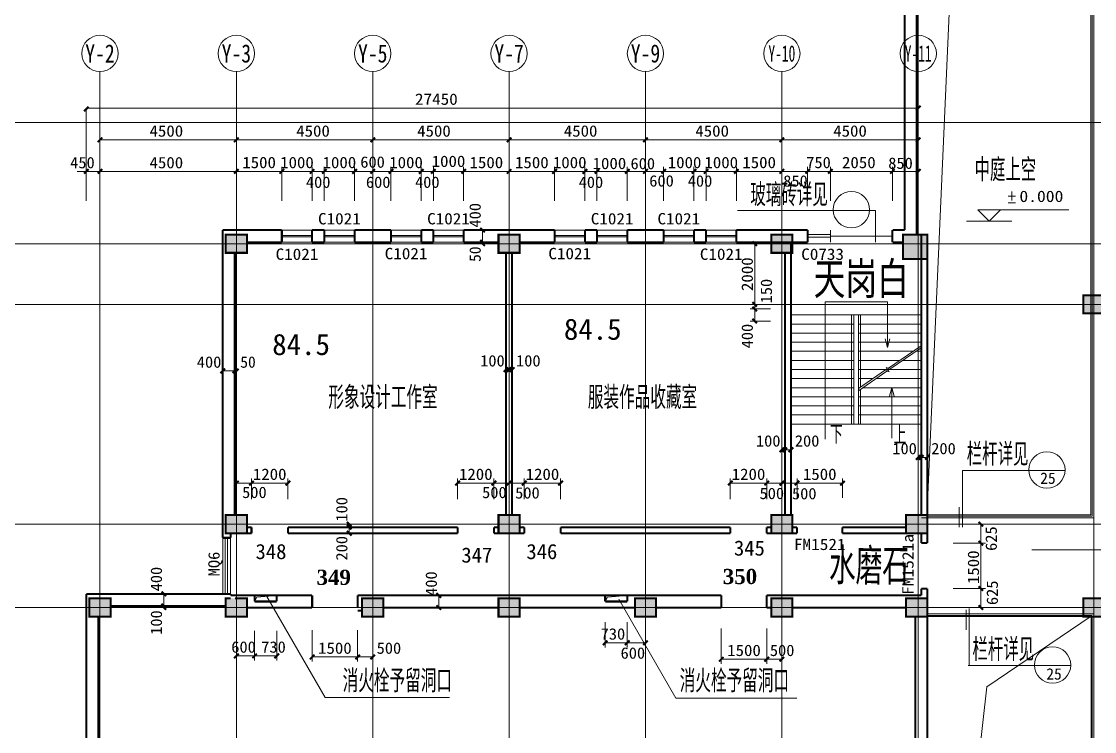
# Model space of a CAD drawing. Extents: x -307567 to 704339, y -10277 to 165507.
# Drawn here: x 128064 to 163473, y 61491 to 84910 of the extents above; entities that cross this region are included whole.
import ezdxf
from ezdxf.enums import TextEntityAlignment as Align

# ---------------------------------------------------------------- set-up
doc = ezdxf.new("R2010")
doc.units = 0
doc.header["$MEASUREMENT"] = 0
doc.layers.add('wode', color=250, linetype='CONTINUOUS', lineweight=0)
doc.layers.add('ziti', color=32, linetype='CONTINUOUS', lineweight=0)
doc.layers.add('中文', color=4, linetype='CONTINUOUS')
doc.styles.add('HZ', font='txt', dxfattribs={"width": 0.7, "height": 5, "bigfont": 'STF:宋体'})
doc.styles.get("Standard").update_dxf_attribs({"font": 'txt', "height": 3})

msp = doc.modelspace()

# ---------------------------------------------------------------- linework, layer by layer
at = {"layer": 'wode', "color": 0}
for p, q in [((157654.69952, 14532.32064), (157654.69952, 99322.83485)), ((163454.6026, 14532.32064), (163454.6026, 99322.83485)), ((163454.6026, 77879.83659), (163454.6026, 95379.62547)), ((157204.70514, 95179.62187), (157204.70514, 78029.83472)), ((157604.67573, 94579.62937), (157604.67573, 77879.83659)), ((163454.6026, 45980.23915), (163454.6026, 94879.62562)), ((163395.68, 89612.63061), (163395.68, 68596.83495)), ((163355.65365, 89573.6754), (163355.65365, 68636.83384)), ((157954.69577, 68798.06993), (158785.50814, 87574.55489)), ((157654.69952, 84849.1968), (157654.69952, 81549.23805)), ((130655.03701, 83255.74138), (130655.03701, 79955.78263)), ((135154.98076, 83255.74138), (135154.98076, 79955.78263)), ((139654.92451, 83255.74138), (139654.92451, 79955.78263)), ((144154.86827, 83255.74138), (144154.86827, 79955.78263)), ((148654.81202, 83255.74138), (148654.81202, 79955.78263)), ((153154.75577, 83255.74138), (153154.75577, 79955.78263)), ((157654.69952, 83255.74138), (157654.69952, 79955.78263)), ((130203.0285, 82055.75638), (157654.69952, 82055.75638)), ((130203.0285, 78992.56377), (130203.0285, 82055.75638)), ((195197.62623, 81579.79339), (118974.00627, 81579.79339)), ((195197.62623, 81579.79339), (118974.00627, 81579.79339)), ((130655.03701, 81549.23805), (130655.03701, 74135.94876)), ((135154.98076, 81549.23805), (135154.98076, 74135.94876)), ((139654.92451, 81549.23805), (139654.92451, 74135.94876)), ((144154.86827, 81549.23805), (144154.86827, 74135.94876)), ((148654.81202, 81549.23805), (148654.81202, 74135.94876)), ((153154.75577, 81549.23805), (153154.75577, 74135.94876)), ((157654.69952, 81549.23805), (157654.69952, 74135.94876)), ((130655.03701, 81005.7695), (135154.98076, 81005.7695)), ((135154.98076, 81005.7695), (144154.86827, 81005.7695)), ((144154.86827, 81005.7695), (153154.75577, 81005.7695)), ((153154.75577, 81005.7695), (157654.69952, 81005.7695)), ((130655.03701, 78992.56377), (130655.03701, 80116.47856)), ((135154.98076, 78992.56377), (135154.98076, 80116.47856)), ((136654.96201, 78992.56377), (136654.96201, 80116.47856)), ((137654.9251, 78992.56377), (137654.9251, 80116.47856)), ((138054.93231, 78992.56377), (138054.93231, 80116.47856)), ((139054.93201, 78992.56377), (139054.93201, 80116.47856)), ((139654.92451, 78992.56377), (139654.92451, 80116.47856)), ((139654.92451, 78992.56377), (139654.92451, 80116.47856)), ((140254.91701, 78992.56377), (140254.91701, 80116.47856)), ((141254.8801, 78992.56377), (141254.8801, 80116.47856)), ((141654.88731, 78992.56377), (141654.88731, 80116.47856)), ((142654.88702, 78992.56377), (142654.88702, 80116.47856)), ((144154.86827, 78992.56377), (144154.86827, 80116.47856)), ((145654.84952, 78992.56377), (145654.84952, 80116.47856)), ((146654.8126, 78992.56377), (146654.8126, 80116.47856)), ((147054.81981, 78992.56377), (147054.81981, 80116.47856)), ((148054.81952, 78992.56377), (148054.81952, 80116.47856)), ((148654.81202, 78992.56377), (148654.81202, 80116.47856)), ((149254.80452, 78992.56377), (149254.80452, 80116.47856)), ((150254.7676, 78992.56377), (150254.7676, 80116.47856)), ((150654.77481, 78992.56377), (150654.77481, 80116.47856)), ((151654.77452, 78992.56377), (151654.77452, 80116.47856)), ((153154.75577, 78992.56377), (153154.75577, 80116.47856)), ((153154.75577, 78992.56377), (153154.75577, 80116.47856)), ((154004.72073, 78992.56377), (154004.72073, 80116.47856)), ((154754.71135, 78992.56377), (154754.71135, 80116.47856)), ((156804.69794, 78992.56377), (156804.69794, 80116.47856)), ((157654.69952, 78992.56377), (157654.69952, 80116.47856)), ((129905.04639, 79966.48043), (130655.03701, 79966.48043)), ((130203.0285, 79966.48043), (135154.98076, 79966.48043)), ((130655.03701, 79966.48043), (131105.03139, 79966.48043)), ((130655.03701, 79955.78263), (130655.03701, 73153.58189)), ((131105.03139, 79966.48043), (132104.99447, 79966.48043)), ((135154.98076, 79966.48043), (136654.96201, 79966.48043)), ((135154.98076, 79955.78263), (135154.98076, 73153.58189)), ((136654.96201, 79966.48043), (137654.9251, 79966.48043)), ((137654.9251, 79966.48043), (138054.93231, 79966.48043)), ((138054.93231, 79966.48043), (139054.93201, 79966.48043)), ((139054.93201, 79966.48043), (139654.92451, 79966.48043)), ((139654.92451, 79966.48043), (140254.91701, 79966.48043)), ((139654.92451, 79955.78263), (139654.92451, 73153.58189)), ((140254.91701, 79966.48043), (141254.8801, 79966.48043)), ((141254.8801, 79966.48043), (141654.88731, 79966.48043)), ((141654.88731, 79966.48043), (142654.88702, 79966.48043)), ((142654.88702, 79966.48043), (144154.86827, 79966.48043)), ((144154.86827, 79966.48043), (145654.84952, 79966.48043)), ((144154.86827, 79955.78263), (144154.86827, 73153.58189)), ((145654.84952, 79966.48043), (146654.8126, 79966.48043)), ((146654.8126, 79966.48043), (147054.81981, 79966.48043)), ((147054.81981, 79966.48043), (148054.81952, 79966.48043)), ((148054.81952, 79966.48043), (148654.81202, 79966.48043)), ((148654.81202, 79966.48043), (149254.80452, 79966.48043)), ((148654.81202, 79955.78263), (148654.81202, 73153.58189)), ((149254.80452, 79966.48043), (150254.7676, 79966.48043)), ((150254.7676, 79966.48043), (150654.77481, 79966.48043)), ((150654.77481, 79966.48043), (151654.77452, 79966.48043)), ((151654.77452, 79966.48043), (153154.75577, 79966.48043)), ((153154.75577, 79966.48043), (157654.69952, 79966.48043)), ((153154.75577, 79955.78263), (153154.75577, 73153.58189)), ((157654.69952, 79955.78263), (157654.69952, 73153.58189)), ((160624.77958, 79151.12197), (160864.79123, 79151.12197)), ((160744.7854, 79001.12384), (160744.7854, 79301.12009)), ((155080.0857, 78680.82603), (151693.11632, 78680.82603)), ((156246.56282, 78680.82603), (153154.75577, 78680.82603)), ((156246.56282, 78454.83093), (156246.56282, 78680.82603)), ((159994.79478, 78326.13228), (159619.79947, 78701.12759)), ((159619.79947, 78701.12759), (162619.76197, 78701.12759)), ((160369.79009, 78701.12759), (159994.79478, 78326.13228)), ((160624.77958, 78926.12478), (160864.79123, 78926.12478)), ((156246.56282, 77629.84124), (156246.56282, 78454.83093)), ((156246.56282, 78454.83093), (156246.56282, 78454.83093)), ((159244.80415, 78326.13228), (160744.7854, 78326.13228)), ((136654.96201, 78029.83472), (137654.9251, 78029.83472)), ((138054.93231, 78029.83472), (139054.93201, 78029.83472)), ((140254.91701, 78029.83472), (141254.8801, 78029.83472)), ((141654.88731, 78029.83472), (142654.88702, 78029.83472)), ((143429.1205, 78029.83472), (142753.35991, 78029.83472)), ((143279.12238, 77629.84124), (143279.12238, 78029.83472)), ((145654.84952, 78029.83472), (146654.8126, 78029.83472)), ((147054.81981, 78029.83472), (148054.81952, 78029.83472)), ((149254.80452, 78029.83472), (150254.7676, 78029.83472)), ((150654.77481, 78029.83472), (151654.77452, 78029.83472)), ((154754.71135, 77629.84124), (154754.71135, 78029.83472)), ((156804.69794, 78029.83472), (156804.69794, 77629.84124)), ((195197.62623, 77579.84034), (118974.00627, 77579.84034)), ((195197.62623, 77579.84034), (118974.00627, 77579.84034)), ((130655.03701, 14532.32064), (130655.03701, 77579.84034)), ((130655.03701, 14532.32064), (130655.03701, 77579.84034)), ((135154.98076, 14532.32064), (135154.98076, 77579.84034)), ((136654.96201, 77848.59003), (137654.9251, 77848.59003)), ((136654.96201, 77811.0905), (137654.9251, 77811.0905)), ((136654.96201, 77629.84124), (137654.9251, 77629.84124)), ((138054.93231, 77848.59003), (139054.93201, 77848.59003)), ((138054.93231, 77811.0905), (139054.93201, 77811.0905)), ((138054.93231, 77629.84124), (139054.93201, 77629.84124)), ((139654.92451, 14532.32064), (139654.92451, 77579.84034)), ((140254.91701, 77848.59003), (141254.8801, 77848.59003)), ((140254.91701, 77811.0905), (141254.8801, 77811.0905)), ((140254.91701, 77629.84124), (141254.8801, 77629.84124)), ((141654.88731, 77848.59003), (142654.88702, 77848.59003)), ((141654.88731, 77811.0905), (142654.88702, 77811.0905)), ((141654.88731, 77629.84124), (142654.88702, 77629.84124)), ((143429.1205, 77629.84124), (142753.35991, 77629.84124)), ((143429.1205, 77579.84034), (142753.35991, 77579.84034)), ((143279.12238, 77579.84034), (143279.12238, 77629.84124)), ((144154.86827, 14532.32064), (144154.86827, 77579.84034)), ((145654.84952, 77848.59003), (146654.8126, 77848.59003)), ((145654.84952, 77811.0905), (146654.8126, 77811.0905)), ((145654.84952, 77629.84124), (146654.8126, 77629.84124)), ((147054.81981, 77848.59003), (148054.81952, 77848.59003)), ((147054.81981, 77811.0905), (148054.81952, 77811.0905)), ((147054.81981, 77629.84124), (148054.81952, 77629.84124)), ((148654.81202, 14532.32064), (148654.81202, 77579.84034)), ((149254.80452, 77848.59003), (150254.7676, 77848.59003)), ((149254.80452, 77811.0905), (150254.7676, 77811.0905)), ((149254.80452, 77629.84124), (150254.7676, 77629.84124)), ((150654.77481, 77848.59003), (151654.77452, 77848.59003)), ((150654.77481, 77811.0905), (151654.77452, 77811.0905)), ((150654.77481, 77629.84124), (151654.77452, 77629.84124)), ((152108.6873, 77579.84034), (152777.34349, 77579.84034)), ((152258.68542, 75579.86839), (152258.68542, 77579.84034)), ((153154.75577, 14532.32064), (153154.75577, 77579.84034)), ((154004.72073, 77881.80037), (154754.71135, 77881.80037)), ((154014.71816, 77795.19257), (154754.71135, 77795.19257)), ((154759.80162, 77831.45158), (156804.69794, 77831.45158)), ((158803.41563, 77579.84034), (159870.83393, 77579.84034)), ((195197.62623, 75579.86839), (118974.00627, 75579.86839)), ((195197.62623, 75579.86839), (118974.00627, 75579.86839)), ((152108.6873, 75579.86839), (152777.34349, 75579.86839)), ((152108.6873, 75428.32305), (152777.34349, 75428.32305)), ((152258.68542, 75428.32305), (152258.68542, 75579.86839)), ((152258.68542, 75028.32499), (152258.68542, 75428.32305)), ((154582.00843, 71138.27963), (154582.00843, 75658.22282)), ((154582.00843, 75658.22282), (156641.99245, 75658.22282)), ((156641.99245, 75658.22282), (156641.99245, 74158.24157)), ((158803.41563, 75579.86839), (159870.83393, 75579.86839)), ((157753.6851, 75230.86915), (153454.75202, 75230.86915)), ((155453.72605, 71630.91415), (155453.72605, 75230.86915)), ((155528.72512, 71630.91415), (155528.72512, 75230.86915)), ((155678.72324, 71630.91415), (155678.72324, 75230.86915)), ((155753.7223, 72850.98557), (155753.7223, 75230.86915)), ((152108.6873, 75028.32499), (152777.34349, 75028.32499)), ((155528.72512, 74930.8729), (153454.75202, 74930.8729)), ((157753.6851, 74930.8729), (155678.72324, 74930.8729)), ((155528.72512, 74630.87665), (153454.75202, 74630.87665)), ((157753.6851, 74630.87665), (155678.72324, 74630.87665)), ((156641.99245, 74158.24157), (156564.3567, 74448.01609)), ((156641.99245, 74158.24157), (156719.6282, 74448.01609)), ((155528.72512, 74330.8804), (153454.75202, 74330.8804)), ((155528.72512, 74030.88415), (153454.75202, 74030.88415)), ((157753.6851, 74330.8804), (155678.72324, 74330.8804)), ((157491.77431, 74030.88415), (155678.72324, 74030.88415)), ((157754.67385, 74211.17212), (156677.2215, 73472.34621)), ((157753.6851, 74150.8854), (156712.59704, 73436.98899)), ((157753.6851, 74030.88415), (157578.67508, 74030.88415)), ((157753.6851, 74030.88415), (157578.67508, 74030.88415)), ((157753.6851, 71630.91415), (157753.6851, 74150.8854)), ((155528.72512, 73730.8879), (153454.75202, 73730.8879)), ((157054.26757, 73730.8879), (155678.72324, 73730.8879)), ((157753.6851, 73730.8879), (157141.20496, 73730.8879)), ((157753.6851, 73730.8879), (157141.20496, 73730.8879)), ((134704.98639, 73534.57841), (134704.98639, 72335.72407)), ((134704.98639, 73384.58028), (135104.95698, 73384.58028)), ((135104.95698, 73534.57841), (135104.95698, 72335.72407)), ((135104.95698, 73384.58028), (135154.98076, 73384.58028)), ((135154.98076, 73534.57841), (135154.98076, 72335.72407)), ((135154.98076, 73534.57841), (135154.98076, 72587.44517)), ((144054.85731, 73576.5365), (144054.85731, 72461.58462)), ((144054.85731, 73426.53838), (144154.86827, 73426.53838)), ((144154.86827, 73576.5365), (144154.86827, 72461.58462)), ((144154.86827, 73426.53838), (144254.8426, 73426.53838)), ((144254.8426, 73576.5365), (144254.8426, 72461.58462)), ((155528.72512, 73430.89165), (153454.75202, 73430.89165)), ((157753.6851, 73430.89165), (155678.72324, 73430.89165)), ((156577.39365, 73415.79022), (155678.72324, 72799.55647)), ((156619.80034, 73373.36521), (155679.712, 72728.73216)), ((156655.57871, 73401.21521), (156577.39365, 73415.79022)), ((156670.19034, 73479.414), (156591.96866, 73493.99359)), ((156591.96866, 73493.99359), (156655.57871, 73401.21521)), ((156698.02202, 73358.7902), (156619.80034, 73373.36521)), ((156712.59704, 73436.98899), (156634.37536, 73451.56858)), ((156634.37536, 73451.56858), (156635.21763, 73430.89165)), ((156648.54754, 73430.89165), (156698.02202, 73358.7902)), ((157753.6851, 73430.89165), (156703.69822, 73430.89165)), ((155528.72512, 73130.8954), (153454.75202, 73130.8954)), ((156161.89591, 73130.8954), (155678.72324, 73130.8954)), ((157753.6851, 73130.8954), (156266.19148, 73130.8954)), ((157753.6851, 73130.8954), (156266.19148, 73130.8954)), ((155528.72512, 72830.89915), (153454.75202, 72830.89915)), ((155724.42579, 72830.89915), (155678.72324, 72830.89915)), ((155753.7223, 71630.91415), (155753.7223, 72779.47005)), ((157753.6851, 72830.89915), (155828.72137, 72830.89915)), ((157753.6851, 72830.89915), (155828.72137, 72830.89915)), ((156787.26651, 72836.75388), (156709.59414, 72546.97936)), ((156787.26651, 71166.77506), (156787.26651, 72836.75388)), ((156787.26651, 72836.75388), (156864.90226, 72546.97936)), ((155528.72512, 72530.9029), (153454.75202, 72530.9029)), ((157753.6851, 72530.9029), (155678.72324, 72530.9029)), ((157753.6851, 72530.9029), (155753.7223, 72530.9029)), ((155528.72512, 72230.90665), (153454.75202, 72230.90665)), ((155528.72512, 72230.90665), (153454.75202, 72230.90665)), ((155453.72605, 71930.9104), (153454.75202, 71930.9104)), ((155528.72512, 71930.9104), (153454.75202, 71930.9104)), ((157753.6851, 72230.90665), (155678.72324, 72230.90665)), ((157753.6851, 71930.9104), (155678.72324, 71930.9104)), ((157753.6851, 72230.90665), (155753.7223, 72230.90665)), ((157753.6851, 71930.9104), (155753.7223, 71930.9104)), ((157753.6851, 71630.91415), (153454.75202, 71630.91415)), ((153154.75577, 70933.40548), (153154.75577, 70321.90952)), ((153254.7301, 70933.40548), (153254.7301, 70321.90952)), ((153454.75202, 70933.40548), (153454.75202, 70321.90952)), ((153154.75577, 70783.40735), (153254.7301, 70783.40735)), ((153254.7301, 70783.40735), (153454.75202, 70783.40735)), ((157654.69952, 70681.68438), (157654.69952, 70129.93499)), ((157654.69952, 70531.68626), (157754.67385, 70531.68626)), ((157754.67385, 70681.68438), (157754.67385, 70129.93499)), ((157754.67385, 70531.68626), (157954.69577, 70531.68626)), ((157954.69577, 70681.68438), (157954.69577, 70129.93499)), ((135154.98076, 69149.47239), (135154.98076, 69834.83217)), ((135154.98076, 69149.47239), (135154.98076, 69834.83217)), ((135654.96231, 69149.47239), (135654.96231, 69834.83217)), ((136854.94731, 69149.47239), (136854.94731, 69834.83217)), ((142454.8651, 69149.47239), (142454.8651, 69834.83217)), ((143654.8501, 69149.47239), (143654.8501, 69834.83217)), ((144154.86827, 69149.47239), (144154.86827, 69834.83217)), ((144154.86827, 69149.47239), (144154.86827, 69834.83217)), ((144654.84981, 69149.47239), (144654.84981, 69834.83217)), ((145854.83481, 69149.47239), (145854.83481, 69834.83217)), ((151454.7526, 69149.47239), (151454.7526, 69834.83217)), ((152654.7376, 69149.47239), (152654.7376, 69834.83217)), ((153154.75577, 69194.14499), (153154.75577, 69834.83217)), ((153654.73731, 69194.14499), (153654.73731, 69834.83217)), ((155154.71856, 69194.14499), (155154.71856, 69834.83217)), ((159110.40642, 68232.88992), (159110.40642, 70097.86447)), ((159110.40642, 70097.86447), (162499.53642, 70097.86447)), ((135154.98076, 69684.83405), (135654.96231, 69684.83405)), ((135154.98076, 69635.08034), (135154.98076, 68452.54049)), ((135654.96231, 69684.83405), (136854.94731, 69684.83405)), ((142454.8651, 69684.83405), (143654.8501, 69684.83405)), ((143654.8501, 69684.83405), (144154.86827, 69684.83405)), ((144154.86827, 69684.83405), (144654.84981, 69684.83405)), ((144654.84981, 69684.83405), (145854.83481, 69684.83405)), ((151454.7526, 69684.83405), (152654.7376, 69684.83405)), ((152654.7376, 69684.83405), (153154.75577, 69684.83405)), ((153154.75577, 69684.83405), (153654.73731, 69684.83405)), ((153654.73731, 69684.83405), (155154.71856, 69684.83405)), ((159009.69967, 68887.15878), (159009.69967, 68232.88992)), ((157763.82901, 68538.718), (163454.6026, 68538.718)), ((163355.65365, 68636.83384), (157954.69577, 68636.83384)), ((163395.68, 68596.83495), (157954.69577, 68596.83495)), ((157963.85093, 68538.718), (163454.6026, 68538.718)), ((195197.62623, 68329.95749), (118974.00627, 68329.95749)), ((195197.62623, 68329.95749), (118974.00627, 68329.95749)), ((131797.82058, 68329.95749), (129937.16269, 68329.95749)), ((134704.98639, 68029.96124), (134704.98639, 67879.96312)), ((138878.27407, 68229.96027), (138878.27407, 68329.95749)), ((139028.27219, 68329.95749), (138878.27407, 68329.95749)), ((138878.27407, 68029.96124), (138878.27407, 68229.96027)), ((139028.27219, 68229.96027), (138878.27407, 68229.96027)), ((139028.27219, 68029.96124), (138878.27407, 68029.96124)), ((158803.41563, 68329.95749), (159870.83393, 68329.95749)), ((159720.8358, 67704.96683), (159720.8358, 68329.95749)), ((134706.9639, 67879.96312), (134706.9639, 66029.98471)), ((134783.06158, 67879.96312), (134783.06158, 66029.98471)), ((134859.0494, 67879.96312), (134859.0494, 66029.98471)), ((134964.95628, 67879.96312), (134964.95628, 66029.98471)), ((158803.41563, 67704.96683), (159870.83393, 67704.96683)), ((159720.8358, 66204.98558), (159720.8358, 67704.96683)), ((164851.13056, 67485.93423), (161402.16244, 67485.93423)), ((132610.50573, 66029.98471), (133655.5122, 66029.98471)), ((132760.50386, 65629.99124), (132760.50386, 66029.98471)), ((135756.95078, 65779.98937), (135834.58653, 65919.13863)), ((135834.58653, 65919.13863), (136486.94654, 65979.98839)), ((136160.76653, 65949.5658), (138084.22882, 62618.0721)), ((141681.98658, 65979.98839), (142779.25069, 65979.98839)), ((141831.9847, 65679.99214), (141831.9847, 65979.98839)), ((147324.82376, 65779.98937), (147402.42289, 65919.13863)), ((147402.42289, 65919.13863), (148054.81952, 65979.98839)), ((158803.41563, 66204.98558), (159870.83393, 66204.98558)), ((159720.8358, 65579.99034), (159720.8358, 66204.98558)), ((118824.00814, 65579.99034), (195197.62623, 65579.99034)), ((131797.82058, 65579.99034), (129937.16269, 65579.99034)), ((132610.50573, 65629.99124), (133655.5122, 65629.99124)), ((132610.50573, 65579.99034), (133655.5122, 65579.99034)), ((132760.50386, 65579.99034), (132760.50386, 65629.99124)), ((141681.98658, 65579.99034), (142779.25069, 65579.99034)), ((141831.9847, 65579.99034), (141831.9847, 65679.99214)), ((147775.03786, 65853.89439), (149658.51041, 62591.61369)), ((158803.41563, 65579.99034), (159870.83393, 65579.99034)), ((159336.17264, 63679.78216), (159336.17264, 65544.75671)), ((157944.58847, 65377.68421), (163444.53193, 65377.68421)), ((157944.58847, 65321.88352), (163384.51071, 65321.88352)), ((163346.05904, 65282.73148), (157944.58847, 65282.73148)), ((159235.46589, 65500.55102), (159235.46589, 64846.27759)), ((159923.97047, 62963.3223), (163363.49046, 65293.31942)), ((163356.16634, 45980.23915), (163356.16634, 65282.73148)), ((163394.618, 65282.73148), (163394.618, 45940.66598)), ((163454.6026, 65279.99409), (163454.6026, 45980.23915)), ((135154.98076, 64267.31449), (135154.98076, 65096.35076)), ((135154.98076, 63836.2484), (135154.98076, 64814.01938)), ((135756.95078, 63836.2484), (135756.95078, 64814.01938)), ((136486.94654, 63836.2484), (136486.94654, 64814.01938)), ((137656.06034, 63799.44009), (137656.06034, 64835.58436)), ((139156.04159, 63799.44009), (139156.04159, 64835.58436)), ((139654.92451, 63799.44009), (139654.92451, 64835.58436)), ((147324.82376, 64267.31449), (147324.82376, 65096.35076)), ((147324.82376, 64267.31449), (147324.82376, 65096.35076)), ((148054.81952, 64267.31449), (148054.81952, 65096.35076)), ((148054.81952, 64267.31449), (148054.81952, 65096.35076)), ((148654.81202, 64267.31449), (148654.81202, 65096.35076)), ((151156.4409, 63725.69986), (151156.4409, 64891.22484)), ((152656.42215, 63725.69986), (152656.42215, 64891.22484)), ((153154.75577, 63725.69986), (153154.75577, 64891.22484)), ((135154.98076, 64650.20612), (135154.98076, 63569.55862)), ((148654.81202, 64650.20612), (148654.81202, 63569.55862)), ((147324.82376, 64417.31261), (148054.81952, 64417.31261)), ((147324.82376, 64417.31261), (148054.81952, 64417.31261)), ((148054.81952, 64417.31261), (148654.81202, 64417.31261)), ((135154.98076, 63986.24653), (135756.95078, 63986.24653)), ((135756.95078, 63986.24653), (136486.94654, 63986.24653)), ((137656.06034, 63949.43821), (139156.04159, 63949.43821)), ((139156.04159, 63949.43821), (139654.92451, 63949.43821)), ((151156.4409, 63875.69798), (152656.42215, 63875.69798)), ((152656.42215, 63875.69798), (153154.75577, 63875.69798)), ((159298.52663, 63663.30745), (162687.69325, 63663.30745)), ((157954.69577, 45980.23915), (159923.97047, 62963.3223)), ((138084.22882, 62618.0721), (142185.88653, 62618.0721)), ((149658.51041, 62591.61369), (152544.47287, 62591.61369)), ((152161.49426, 62591.61369), (153650.48932, 62591.61369))]:
    msp.add_line(p, q, dxfattribs=at)
at = {"layer": 'wode', "color": 0, "const_width": 67.49915}
for points in [[(157204.70514, 90258.68729), (157204.70514, 78029.83472)], [(157604.67573, 89579.69034), (157604.67573, 77879.83659)], [(157579.70045, 81980.75731), (157729.69858, 82130.75544)], [(130128.02944, 81950.45374), (130278.02757, 82100.45186)], [(130580.03795, 80930.77044), (130730.03608, 81080.76856)], [(135079.9817, 80930.77044), (135229.97983, 81080.76856)], [(139579.92545, 80930.77044), (139729.92358, 81080.76856)], [(144079.8692, 80930.77044), (144229.86733, 81080.76856)], [(148579.81295, 80930.77044), (148729.81108, 81080.76856)], [(153079.7567, 80930.77044), (153229.75483, 81080.76856)], [(157579.70045, 80930.77044), (157729.69858, 81080.76856)], [(130128.02944, 79891.48137), (130278.02757, 80041.47949)], [(130580.03795, 79891.48137), (130730.03608, 80041.47949)], [(135079.9817, 79891.48137), (135229.97983, 80041.47949)], [(136579.96295, 79891.48137), (136729.96108, 80041.47949)], [(137579.92604, 79891.48137), (137729.92416, 80041.47949)], [(137979.93324, 79891.48137), (138129.93137, 80041.47949)], [(138979.93295, 79891.48137), (139129.93108, 80041.47949)], [(139579.92545, 79891.48137), (139729.92358, 80041.47949)], [(140179.91795, 79891.48137), (140329.91608, 80041.47949)], [(141179.88104, 79891.48137), (141329.87916, 80041.47949)], [(141579.88825, 79891.48137), (141729.88637, 80041.47949)], [(142579.88795, 79891.48137), (142729.88608, 80041.47949)], [(144079.8692, 79891.48137), (144229.86733, 80041.47949)], [(145579.85045, 79891.48137), (145729.84858, 80041.47949)], [(146579.81354, 79891.48137), (146729.81166, 80041.47949)], [(146979.82075, 79891.48137), (147129.81887, 80041.47949)], [(147979.82045, 79891.48137), (148129.81858, 80041.47949)], [(148579.81295, 79891.48137), (148729.81108, 80041.47949)], [(149179.80545, 79891.48137), (149329.80358, 80041.47949)], [(150179.76854, 79891.48137), (150329.76667, 80041.47949)], [(150579.77575, 79891.48137), (150729.77387, 80041.47949)], [(151579.77545, 79891.48137), (151729.77358, 80041.47949)], [(153079.7567, 79891.48137), (153229.75483, 80041.47949)], [(153079.7567, 79891.48137), (153229.75483, 80041.47949)], [(153929.72167, 79891.48137), (154079.71979, 80041.47949)], [(154679.71229, 79891.48137), (154829.71042, 80041.47949)], [(156729.69887, 79891.48137), (156879.697, 80041.47949)], [(157579.70045, 79891.48137), (157729.69858, 80041.47949)], [(135154.98076, 78029.83472), (134704.98639, 78029.83472)], [(134704.98639, 75579.86839), (134704.98639, 78029.83472)], [(134804.96073, 77879.83659), (134804.96073, 77279.84409), (135504.96418, 77279.84409), (135504.96418, 77879.83659), (134804.96073, 77879.83659), (134804.96073, 77279.84409)], [(134804.96073, 77879.83659), (134804.96073, 77279.84409), (135504.96418, 77279.84409), (135504.96418, 77879.83659), (134804.96073, 77879.83659), (134804.96073, 77279.84409)], [(135154.98076, 78029.83472), (136654.96201, 78029.83472)], [(136654.96201, 77629.84124), (136654.96201, 78029.83472)], [(137654.9251, 78029.83472), (138054.93231, 78029.83472)], [(137654.9251, 77629.84124), (137654.9251, 78029.83472)], [(138054.93231, 77629.84124), (138054.93231, 78029.83472)], [(139654.92451, 78029.83472), (139054.93201, 78029.83472)], [(139054.93201, 77629.84124), (139054.93201, 78029.83472)], [(139654.92451, 78029.83472), (140254.91701, 78029.83472)], [(140254.91701, 77629.84124), (140254.91701, 78029.83472)], [(141254.8801, 78029.83472), (141654.88731, 78029.83472)], [(141254.8801, 77629.84124), (141254.8801, 78029.83472)], [(141654.88731, 77629.84124), (141654.88731, 78029.83472)], [(144154.86827, 78029.83472), (142654.88702, 78029.83472)], [(142654.88702, 77629.84124), (142654.88702, 78029.83472)], [(143204.12331, 78104.83378), (143354.12144, 77954.83565)], [(143804.84823, 77879.83659), (143804.84823, 77279.84409), (144504.85168, 77279.84409), (144504.85168, 77879.83659), (143804.84823, 77879.83659), (143804.84823, 77279.84409)], [(144154.86827, 78029.83472), (145654.84952, 78029.83472)], [(145654.84952, 77629.84124), (145654.84952, 78029.83472)], [(146654.8126, 78029.83472), (147054.81981, 78029.83472)], [(146654.8126, 77629.84124), (146654.8126, 78029.83472)], [(147054.81981, 77629.84124), (147054.81981, 78029.83472)], [(148654.81202, 78029.83472), (148054.81952, 78029.83472)], [(148054.81952, 77629.84124), (148054.81952, 78029.83472)], [(148654.81202, 78029.83472), (149254.80452, 78029.83472)], [(149254.80452, 77629.84124), (149254.80452, 78029.83472)], [(150254.7676, 78029.83472), (150654.77481, 78029.83472)], [(150254.7676, 77629.84124), (150254.7676, 78029.83472)], [(150654.77481, 77629.84124), (150654.77481, 78029.83472)], [(153154.75577, 78029.83472), (151654.77452, 78029.83472)], [(151654.77452, 77629.84124), (151654.77452, 78029.83472)], [(152804.73573, 77879.83659), (152804.73573, 77279.84409), (153504.73918, 77279.84409), (153504.73918, 77879.83659), (152804.73573, 77879.83659), (152804.73573, 77279.84409)], [(153154.75577, 78029.83472), (154004.72073, 78029.83472)], [(154004.72073, 77629.84124), (154004.72073, 78029.83472)], [(156804.69794, 78029.83472), (156804.69794, 77629.84124)], [(156808.68958, 78029.83472), (157204.70514, 78029.83472)], [(157154.68135, 77879.83659), (157154.68135, 77079.84964), (157954.69577, 77079.84964), (157954.69577, 77879.83659), (157154.68135, 77879.83659), (157154.68135, 77079.84964)], [(157754.67385, 75579.86839), (157754.67385, 77879.83659)], [(157954.69577, 75579.86839), (157954.69577, 77879.83659)], [(135504.96418, 77629.84582), (136654.96201, 77629.84124)], [(137654.9251, 77629.84124), (138054.93231, 77629.84124)], [(139654.92451, 77629.84124), (139054.93201, 77629.84124)], [(139654.92451, 77629.84124), (140254.91701, 77629.84124)], [(141254.8801, 77629.84124), (141654.88731, 77629.84124)], [(143804.84823, 77629.84124), (142654.88702, 77629.84124)], [(143204.12331, 77704.8403), (143354.12144, 77554.84218)], [(143204.12331, 77654.8394), (143354.12144, 77504.84128)], [(144504.85168, 77629.84124), (145654.84952, 77629.84124)], [(146654.8126, 77629.84124), (147054.81981, 77629.84124)], [(148654.81202, 77629.84124), (148054.81952, 77629.84124)], [(148654.81202, 77629.84124), (149254.80452, 77629.84124)], [(150254.7676, 77629.84124), (150654.77481, 77629.84124)], [(154004.72073, 77629.84124), (151654.77452, 77629.84124)], [(152183.68636, 77654.8394), (152333.68449, 77504.84128)], [(153454.75202, 68629.95374), (153454.75202, 77629.84124)], [(156808.68958, 77629.84124), (157154.68135, 77629.84124)], [(135104.95698, 75579.86839), (135104.95698, 77279.84409)], [(144054.85731, 75579.86839), (144054.85731, 77279.84409)], [(144254.8426, 75579.86839), (144254.8426, 77279.84409)], [(153254.7301, 75579.86839), (153254.7301, 77279.84409)], [(157954.69577, 77079.84964), (157754.67385, 77079.84964)], [(163104.61919, 75879.86464), (163104.61919, 75279.87214), (163804.62264, 75279.87214), (163804.62264, 75879.86464), (163104.61919, 75879.86464), (163104.61919, 75279.87214)], [(134704.98639, 67879.96312), (134704.98639, 75579.86839)], [(135104.95698, 68629.95374), (135104.95698, 75579.86839)], [(144054.85731, 68629.95374), (144054.85731, 75579.86839)], [(144254.8426, 68629.95374), (144254.8426, 75579.86839)], [(152183.68636, 75654.86746), (152333.68449, 75504.86933)], [(152183.68636, 75503.32211), (152333.68449, 75353.32398)], [(153254.7301, 68629.95374), (153254.7301, 75579.86839)], [(157754.67385, 71629.91624), (157754.67385, 75579.86839)], [(157954.69577, 71629.91624), (157954.69577, 75579.86839)], [(152183.68636, 75103.32406), (152333.68449, 74953.32593)], [(134629.98733, 73309.58122), (134779.98545, 73459.57934)], [(135029.95791, 73309.58122), (135179.95604, 73459.57934)], [(135079.9817, 73309.58122), (135229.97983, 73459.57934)], [(143979.85825, 73351.53931), (144129.85637, 73501.53744)], [(144079.8692, 73351.53931), (144229.86733, 73501.53744)], [(144179.84354, 73351.53931), (144329.84166, 73501.53744)], [(157754.67385, 68629.95374), (157754.67385, 71629.91624)], [(157954.69577, 68629.95374), (157954.69577, 71629.91624)], [(153079.7567, 70708.40829), (153229.75483, 70858.40642)], [(153179.73104, 70708.40829), (153329.72917, 70858.40642)], [(153379.75295, 70708.40829), (153529.75108, 70858.40642)], [(157579.70045, 70456.68719), (157729.69858, 70606.68532)], [(157679.67479, 70456.68719), (157829.67292, 70606.68532)], [(157879.6967, 70456.68719), (158029.69483, 70606.68532)], [(135079.9817, 69609.83499), (135229.97983, 69759.83311)], [(135079.9817, 69609.83499), (135229.97983, 69759.83311)], [(135579.96324, 69609.83499), (135729.96137, 69759.83311)], [(136779.94824, 69609.83499), (136929.94637, 69759.83311)], [(142379.86604, 69609.83499), (142529.86416, 69759.83311)], [(143579.85104, 69609.83499), (143729.84916, 69759.83311)], [(144079.8692, 69609.83499), (144229.86733, 69759.83311)], [(144079.8692, 69609.83499), (144229.86733, 69759.83311)], [(144579.85075, 69609.83499), (144729.84887, 69759.83311)], [(145779.83575, 69609.83499), (145929.83387, 69759.83311)], [(151379.75354, 69609.83499), (151529.75167, 69759.83311)], [(152579.73854, 69609.83499), (152729.73667, 69759.83311)], [(153079.7567, 69609.83499), (153229.75483, 69759.83311)], [(153089.75414, 69609.83499), (153239.75226, 69759.83311)], [(153579.73825, 69609.83499), (153729.73637, 69759.83311)], [(155079.7195, 69609.83499), (155229.71762, 69759.83311)], [(134804.96073, 68629.95374), (134804.96073, 68029.96124), (135504.96418, 68029.96124), (135504.96418, 68629.95374), (134804.96073, 68629.95374), (134804.96073, 68029.96124)], [(134804.96073, 68629.95374), (134804.96073, 68029.96124), (135504.96418, 68029.96124), (135504.96418, 68629.95374), (134804.96073, 68629.95374), (134804.96073, 68029.96124)], [(138803.275, 68404.95655), (138953.27313, 68254.95843)], [(143804.84823, 68629.95374), (143804.84823, 68029.96124), (144504.85168, 68029.96124), (144504.85168, 68629.95374), (143804.84823, 68629.95374), (143804.84823, 68029.96124)], [(152804.73573, 68629.95374), (152804.73573, 68029.96124), (153504.73918, 68029.96124), (153504.73918, 68629.95374), (152804.73573, 68629.95374), (152804.73573, 68029.96124)], [(157254.69231, 68629.95374), (157254.69231, 68029.96124), (157954.69577, 68029.96124), (157954.69577, 68629.95374), (157254.69231, 68629.95374), (157254.69231, 68029.96124)], [(159645.83674, 68404.95655), (159795.83486, 68254.95843)], [(134964.29711, 67879.96312), (134964.29711, 68040.78264)], [(135104.95698, 68029.96124), (135654.96231, 68029.96124)], [(135504.96418, 68229.96027), (135654.96231, 68229.96027)], [(135654.96231, 68029.96124), (135654.96231, 68229.96027)], [(139654.92451, 68229.96027), (136854.94731, 68229.96027)], [(136854.94731, 68029.96124), (136854.94731, 68229.96027)], [(139654.92451, 68029.96124), (136854.94731, 68029.96124)], [(138803.275, 68304.95933), (138953.27313, 68154.9612)], [(138803.275, 68104.9603), (138953.27313, 67954.96218)], [(139654.92451, 68229.96027), (142454.8651, 68229.96027)], [(139654.92451, 68029.96124), (142454.8651, 68029.96124)], [(142454.8651, 68029.96124), (142454.8651, 68229.96027)], [(143804.84823, 68229.96027), (143654.8501, 68229.96027)], [(143654.8501, 68029.96124), (143654.8501, 68229.96027)], [(143804.84823, 68029.96124), (143654.8501, 68029.96124)], [(144504.85168, 68229.96027), (144654.84981, 68229.96027)], [(144504.85168, 68029.96124), (144654.84981, 68029.96124)], [(144654.84981, 68029.96124), (144654.84981, 68229.96027)], [(148654.81202, 68229.96027), (145854.83481, 68229.96027)], [(145854.83481, 68029.96124), (145854.83481, 68229.96027)], [(148654.81202, 68029.96124), (145854.83481, 68029.96124)], [(148654.81202, 68229.96027), (151454.7526, 68229.96027)], [(148654.81202, 68029.96124), (151454.7526, 68029.96124)], [(151454.7526, 68029.96124), (151454.7526, 68229.96027)], [(152804.73573, 68229.96027), (152654.7376, 68229.96027)], [(152654.7376, 68029.96124), (152654.7376, 68229.96027)], [(152804.73573, 68029.96124), (152654.7376, 68029.96124)], [(153504.73918, 68229.96027), (153654.73731, 68229.96027)], [(153504.73918, 68029.96124), (153654.73731, 68029.96124)], [(153654.73731, 68029.96124), (153654.73731, 68229.96027)], [(157254.69231, 68229.96027), (155154.71856, 68229.96027)], [(155154.71856, 68029.96124), (155154.71856, 68229.96027)], [(157254.69231, 68029.96124), (155154.71856, 68029.96124)], [(157754.67385, 68029.96124), (157754.67385, 67704.96683)], [(157954.69577, 68029.96124), (157954.69577, 67704.96683)], [(134704.98639, 67879.96312), (134964.29711, 67879.96312)], [(157954.69577, 67704.96683), (157754.67385, 67704.96683)], [(159645.83674, 67779.96589), (159795.83486, 67629.96777)], [(157754.67385, 65979.98839), (157754.67385, 66204.98558)], [(157954.69577, 66204.98558), (157754.67385, 66204.98558)], [(157954.69577, 65879.98659), (157954.69577, 66204.98558)], [(159645.83674, 66279.98464), (159795.83486, 66129.98652)], [(130205.04264, 66029.98014), (134964.95628, 66029.98471)], [(130205.04264, 60580.05589), (130205.04264, 66029.98014)], [(130305.01697, 65879.98659), (130305.01697, 65279.99409), (131005.02043, 65279.99409), (131005.02043, 65879.98659), (130305.01697, 65879.98659), (130305.01697, 65279.99409)], [(132685.5048, 66104.98378), (132835.50292, 65954.98565)], [(134804.96073, 65879.98659), (134804.96073, 65279.99409), (135504.96418, 65279.99409), (135504.96418, 65879.98659), (135104.95698, 65879.98659)], [(134964.95628, 65879.98659), (134804.96073, 65879.98659), (134804.96073, 65279.99409)], [(134964.95628, 65979.98839), (137656.06034, 65979.98839)], [(134969.53386, 65979.98839), (134969.53386, 66029.98471)], [(135756.95078, 65979.98839), (135756.95078, 65779.98937)], [(136486.94654, 65779.98937), (136486.94654, 65979.98839)], [(137656.06034, 65979.98839), (137656.06034, 65579.99034)], [(139304.90448, 65979.98839), (139156.04159, 65979.98839)], [(139156.04159, 65979.98839), (139156.04159, 65579.99034)], [(139156.04159, 65979.98839), (151156.4409, 65979.98839)], [(139304.90448, 65879.98659), (139304.90448, 65279.99409), (140004.90793, 65279.99409), (140004.90793, 65879.98659), (139304.90448, 65879.98659), (139304.90448, 65279.99409)], [(140004.90793, 65979.98839), (143804.84823, 65979.98839)], [(141756.98564, 66054.98745), (141906.98377, 65904.98933)], [(143804.84823, 65879.98659), (143804.84823, 65279.99409), (144504.85168, 65279.99409), (144504.85168, 65879.98659), (143804.84823, 65879.98659), (143804.84823, 65279.99409)], [(147324.82376, 65979.98839), (147324.82376, 65779.98937)], [(148054.81952, 65779.98937), (148054.81952, 65979.98839)], [(148304.79198, 65879.98659), (148304.79198, 65279.99409), (149004.79543, 65279.99409), (149004.79543, 65879.98659), (148304.79198, 65879.98659), (148304.79198, 65279.99409)], [(151156.4409, 65979.98839), (151156.4409, 65579.99034)], [(152656.42215, 65979.98839), (152656.42215, 65579.99034)], [(152656.42215, 65979.98839), (153154.75577, 65979.98839)], [(152804.73573, 65979.98839), (152656.42215, 65979.98839)], [(152656.42215, 65979.98839), (153154.75577, 65979.98839)], [(152804.73573, 65879.98659), (152804.73573, 65279.99409), (153504.73918, 65279.99409), (153504.73918, 65879.98659), (152804.73573, 65879.98659), (152804.73573, 65279.99409)], [(153154.75577, 65979.98839), (157754.67385, 65979.98839)], [(157254.69231, 65879.98659), (157254.69231, 65279.99409), (157954.69577, 65279.99409), (157954.69577, 65879.98659), (157254.69231, 65879.98659), (157254.69231, 65279.99409)], [(163104.61919, 65879.98659), (163104.61919, 65279.99409), (163804.62264, 65279.99409), (163804.62264, 65879.98659), (163104.61919, 65879.98659), (163104.61919, 65279.99409)], [(131005.02043, 65629.99124), (131855.02201, 65629.99124)], [(131855.02201, 65629.99124), (134804.96073, 65629.99124)], [(132685.5048, 65704.9903), (132835.50292, 65554.99218)], [(132685.5048, 65654.9894), (132835.50292, 65504.99128)], [(135504.96418, 65579.99034), (137656.06034, 65579.99034)], [(135756.95078, 65779.98937), (136486.94654, 65779.98937)], [(139304.90448, 65479.99312), (139156.04159, 65479.99312)], [(139156.04159, 65479.99312), (139304.90448, 65479.99312)], [(140004.90793, 65579.99034), (143804.84823, 65579.99034)], [(140004.90793, 65579.99034), (143804.84823, 65579.99034)], [(141756.98564, 65654.9894), (141906.98377, 65504.99128)], [(144504.85168, 65579.99034), (148304.79198, 65579.99034)], [(144504.85168, 65579.99034), (148304.79198, 65579.99034)], [(147324.82376, 65779.98937), (148054.81952, 65779.98937)], [(149004.79543, 65579.99034), (151156.4409, 65579.99034)], [(149004.79543, 65579.99034), (151156.4409, 65579.99034)], [(152804.73573, 65579.99034), (152656.42215, 65579.99034)], [(152656.42215, 65579.99034), (152804.73573, 65579.99034)], [(152656.42215, 65579.99034), (152804.73573, 65579.99034)], [(153504.73918, 65579.99034), (157254.69231, 65579.99034)], [(159645.83674, 65654.9894), (159795.83486, 65504.99128)], [(130605.01322, 60980.04936), (130605.01322, 65279.99409)], [(157554.68856, 60980.04936), (157554.68856, 65279.99409)], [(157954.69577, 60980.04936), (157954.69577, 65279.99409)], [(147249.8247, 64342.31355), (147399.82282, 64492.31167)], [(147249.8247, 64342.31355), (147399.82282, 64492.31167)], [(147979.82045, 64342.31355), (148129.81858, 64492.31167)], [(147979.82045, 64342.31355), (148129.81858, 64492.31167)], [(148579.81295, 64342.31355), (148729.81108, 64492.31167)], [(135079.9817, 63911.24747), (135229.97983, 64061.24559)], [(135681.95172, 63911.24747), (135831.94984, 64061.24559)], [(136411.94747, 63911.24747), (136561.9456, 64061.24559)], [(137581.06128, 63874.43915), (137731.0594, 64024.43727)], [(139081.04253, 63874.43915), (139231.04065, 64024.43727)], [(139579.92545, 63874.43915), (139729.92358, 64024.43727)], [(151081.44184, 63800.69892), (151231.43996, 63950.69705)], [(152581.42309, 63800.69892), (152731.42121, 63950.69705)], [(153079.7567, 63800.69892), (153229.75483, 63950.69705)]]:
    msp.add_lwpolyline(points, dxfattribs=at)
at = {"layer": 'wode', "color": 0}
for centre in [(130655.03701, 83855.73388), (135154.98076, 83855.73388), (139654.92451, 83855.73388), (144154.86827, 83855.73388), (148654.81202, 83855.73388), (153154.75577, 83855.73388), (157654.69952, 83855.73388), (155450.13723, 78700.55998), (161899.94674, 70119.29212), (161899.94674, 70119.29212), (162088.06695, 63684.73968), (162088.06695, 63684.73968)]:
    msp.add_circle(centre, 599.9925, dxfattribs=at)
for points in [[(134804.96073, 77879.83659), (135504.96418, 77879.83659), (134804.96073, 77279.84409), (135504.96418, 77279.84409)], [(134804.96073, 77879.83659), (135504.96418, 77879.83659), (134804.96073, 77279.84409), (135504.96418, 77279.84409)], [(143804.84823, 77879.83659), (144504.85168, 77879.83659), (143804.84823, 77279.84409), (144504.85168, 77279.84409)], [(152804.73573, 77879.83659), (153504.73918, 77879.83659), (152804.73573, 77279.84409), (153504.73918, 77279.84409)], [(157154.68135, 77879.83659), (157954.69577, 77879.83659), (157154.68135, 77079.84964), (157954.69577, 77079.84964)], [(163104.61919, 75879.86464), (163804.62264, 75879.86464), (163104.61919, 75279.87214), (163804.62264, 75279.87214)], [(134804.96073, 68629.95374), (135504.96418, 68629.95374), (134804.96073, 68029.96124), (135504.96418, 68029.96124)], [(134804.96073, 68629.95374), (135504.96418, 68629.95374), (134804.96073, 68029.96124), (135504.96418, 68029.96124)], [(143804.84823, 68629.95374), (144504.85168, 68629.95374), (143804.84823, 68029.96124), (144504.85168, 68029.96124)], [(152804.73573, 68629.95374), (153504.73918, 68629.95374), (152804.73573, 68029.96124), (153504.73918, 68029.96124)], [(157254.69231, 68629.95374), (157954.69577, 68629.95374), (157254.69231, 68029.96124), (157954.69577, 68029.96124)], [(130305.01697, 65879.98659), (131005.02043, 65879.98659), (130305.01697, 65279.99409), (131005.02043, 65279.99409)], [(134804.96073, 65879.98659), (135504.96418, 65879.98659), (134804.96073, 65279.99409), (135504.96418, 65279.99409)], [(139304.90448, 65879.98659), (140004.90793, 65879.98659), (139304.90448, 65279.99409), (140004.90793, 65279.99409)], [(143804.84823, 65879.98659), (144504.85168, 65879.98659), (143804.84823, 65279.99409), (144504.85168, 65279.99409)], [(148304.79198, 65879.98659), (149004.79543, 65879.98659), (148304.79198, 65279.99409), (149004.79543, 65279.99409)], [(152804.73573, 65879.98659), (153504.73918, 65879.98659), (152804.73573, 65279.99409), (153504.73918, 65279.99409)], [(157254.69231, 65879.98659), (157954.69577, 65879.98659), (157254.69231, 65279.99409), (157954.69577, 65279.99409)], [(163104.61919, 65879.98659), (163804.62264, 65879.98659), (163104.61919, 65279.99409), (163804.62264, 65279.99409)]]:
    msp.add_solid(points, dxfattribs=at)

# ---------------------------------------------------------------- texts
for s, height, width, p, p2 in [('Y-2', 599.9925, 0.607498, (130169.04455, 83555.73763), (131141.02947, 83555.73763)), ('Y-3', 599.9925, 0.607498, (134668.9883, 83555.73763), (135640.97322, 83555.73763)), ('Y-5', 599.9925, 0.607498, (139168.93205, 83555.73763), (140140.91697, 83555.73763)), ('Y-7', 599.9925, 0.607498, (143668.87581, 83555.73763), (144640.86073, 83555.73763)), ('Y-9', 599.9925, 0.607498, (148168.81956, 83555.73763), (149140.80448, 83555.73763)), ('Y-10', 539.993272, 0.519291, (152710.76718, 83585.73908), (153598.74436, 83585.73908)), ('Y-11', 539.993272, 0.548141, (157210.71093, 83585.73908), (158098.68811, 83585.73908)), ('27450', 374.995313, 0.835547, (141049.9144, 82160.7569), (142459.88213, 82160.7569)), ('4500', 374.995313, 0.888018, (132290.00193, 81110.77002), (133400.01003, 81110.77002)), ('4500', 374.995313, 0.888018, (137129.93166, 81110.77002), (138239.93976, 81110.77002)), ('4500', 374.995313, 0.887988, (141119.89644, 81110.77002), (142229.86791, 81110.77002)), ('4500', 374.995313, 0.888018, (145959.82617, 81110.77002), (147069.83427, 81110.77002)), ('4500', 374.995313, 0.888018, (150299.77436, 81110.77002), (151409.78246, 81110.77002)), ('4500', 374.995313, 0.887988, (154849.7419, 81110.77002), (155959.71338, 81110.77002)), ('450', 374.995313, 0.863984, (129671.04052, 80067.78226), (130481.01575, 80067.78226)), ('4500', 374.995313, 0.888018, (132290.00193, 80067.78226), (133400.01003, 80067.78226)), ('1500', 374.995313, 0.986654, (135349.98565, 80071.47637), (136459.95713, 80071.47637)), ('1000', 374.995313, 1.044692, (136599.95782, 80071.47637), (137709.9293, 80071.47637)), ('1000', 374.995313, 1.044727, (137999.92811, 80071.47637), (139109.93621, 80071.47637)), ('600', 374.995313, 0.925698, (139244.55367, 80086.4771), (140054.52889, 80086.4771)), ('1000', 374.995313, 1.044692, (140199.91282, 80071.47637), (141309.8843, 80071.47637)), ('1000', 374.995313, 1.044727, (141599.88311, 80111.47984), (142709.89121, 80111.47984)), ('1500', 374.995313, 0.986654, (142849.8919, 80071.47637), (143959.86338, 80071.47637)), ('1500', 374.995313, 0.986654, (144349.87315, 80071.47637), (145459.84463, 80071.47637)), ('1000', 374.995313, 1.044692, (145599.84532, 80071.47637), (146709.8168, 80071.47637)), ('1000', 374.995313, 1.044692, (146909.83871, 80041.47949), (148019.81019, 80041.47949)), ('600', 374.995313, 0.925698, (148161.05598, 80036.48078), (148971.03121, 80036.48078)), ('1000', 374.995313, 1.044727, (149389.78818, 80071.47637), (150499.79628, 80071.47637)), ('1000', 374.995313, 1.044727, (150599.77061, 80071.47637), (151709.77871, 80071.47637)), ('1500', 374.995313, 0.986654, (151849.7794, 80071.47637), (152959.75088, 80071.47637)), ('750', 374.995313, 0.863984, (153959.75059, 80071.47637), (154769.72581, 80071.47637)), ('2050', 374.995313, 0.888018, (155139.7041, 80071.47637), (156249.7122, 80071.47637)), ('850', 374.995313, 0.864023, (156665.57614, 80048.17649), (157475.58799, 80048.17649)), ('400', 374.995313, 0.925698, (137449.9594, 79421.48755), (138259.93463, 79421.48755)), ('600', 374.995313, 0.925698, (139429.92733, 79421.48755), (140239.90255, 79421.48755)), ('400', 374.995313, 0.925698, (141049.9144, 79421.48755), (141859.88963, 79421.48755)), ('400', 374.995313, 0.925698, (146449.8469, 79421.48755), (147259.82213, 79421.48755)), ('600', 374.995313, 0.925698, (148779.79825, 79465.26752), (149589.77347, 79465.26752)), ('400', 374.995313, 0.925698, (150049.8019, 79461.48644), (150859.77713, 79461.48644)), ('850', 374.995313, 0.863984, (153199.76253, 79461.48644), (154009.73776, 79461.48644)), ('   0.000 ', 374.995313, 0.907821, (160123.80928, 78956.12624), (162733.76201, 78956.12624)), ('C1021', 374.995313, 0.980885, (137849.92999, 78217.33237), (139259.93433, 78217.33237)), ('C1021', 374.995313, 0.980885, (141449.88499, 78217.33237), (142859.88934, 78217.33237)), ('C1021', 374.995313, 0.980885, (146849.81749, 78217.33237), (148259.82184, 78217.33237)), ('C1021', 374.995313, 0.980859, (149049.8022, 78217.33237), (150459.76992, 78217.33237)), ('C1021', 374.995313, 0.980859, (136449.95969, 77047.34883), (137859.92742, 77047.34883)), ('C1021', 374.995313, 0.980859, (140049.91469, 77067.34827), (141459.88242, 77067.34827)), ('C1021', 374.995313, 0.980859, (145449.8472, 77067.34827), (146859.81492, 77067.34827)), ('C1021', 374.995313, 0.980885, (150449.77249, 77047.34883), (151859.77684, 77047.34883)), ('C0733', 374.995313, 0.835547, (153794.95773, 77047.34883), (155204.92545, 77047.34883)), ('400', 374.995313, 0.925698, (133850.0044, 73489.5808), (134659.97963, 73489.5808)), ('50', 374.995313, 0.906706, (135283.95864, 73489.5808), (135793.97424, 73489.5808)), ('100', 374.995313, 1.07998, (143199.87532, 73531.53889), (144009.85055, 73531.53889)), ('100', 374.995313, 1.07998, (144383.8571, 73531.53889), (145193.83233, 73531.53889)), ('100', 374.995313, 1.07998, (152299.77378, 70888.40787), (153109.74901, 70888.40787)), ('200', 374.995313, 0.925739, (153583.7299, 70888.40787), (154393.74174, 70888.40787)), ('100', 374.995313, 1.07998, (156799.71753, 70636.68677), (157609.69276, 70636.68677)), ('200', 374.995313, 0.925739, (158083.67365, 70636.68677), (158893.68549, 70636.68677)), ('1200', 374.995313, 0.986654, (135699.96907, 69789.83457), (136809.94055, 69789.83457)), ('1200', 374.995313, 0.986686, (142499.87186, 69789.83457), (143609.87996, 69789.83457)), ('1200', 374.995313, 0.986654, (144699.85657, 69789.83457), (145809.82805, 69789.83457)), ('1200', 374.995313, 0.986686, (151499.75936, 69789.83457), (152609.76746, 69789.83457)), ('1500', 374.995313, 0.986654, (153849.7422, 69789.83457), (154959.71367, 69789.83457)), ('25', 374.995313, 0.815977, (161680.29617, 69658.55416), (162190.27515, 69658.55416)), ('500', 374.995313, 0.925698, (135344.96862, 69192.28192), (136154.94385, 69192.28192)), ('500', 374.995313, 0.925698, (143263.96143, 69189.34311), (144073.93666, 69189.34311)), ('500', 374.995313, 0.925698, (144354.85356, 69174.96036), (145164.82879, 69174.96036)), ('500', 374.995313, 0.925698, (152418.75422, 69157.64337), (153228.72945, 69157.64337)), ('500', 374.995313, 0.925739, (153489.21204, 69150.10868), (154299.22388, 69150.10868)), ('FM1521', 374.995313, 0.911992, (153549.74595, 67476.96675), (155259.70992, 67476.96675)), ('730', 374.995313, 0.864023, (147175.81439, 64522.31313), (147985.82624, 64522.31313)), ('730', 374.995313, 0.864023, (147175.81439, 64522.31313), (147985.82624, 64522.31313)), ('600', 374.995313, 0.925739, (134986.96529, 64091.24247), (135796.97713, 64091.24247)), ('730', 374.995313, 0.863984, (135975.9788, 64091.24247), (136785.95403, 64091.24247)), ('1500', 374.995313, 0.986654, (137851.06523, 64054.43415), (138961.0367, 64054.43415)), ('500', 374.995313, 0.925739, (139783.90239, 64054.43415), (140593.91424, 64054.43415)), ('600', 374.995313, 0.925698, (147832.93508, 63892.31917), (148642.91031, 63892.31917)), ('1500', 374.995313, 0.986686, (151351.40917, 63980.69392), (152461.41727, 63980.69392)), ('500', 374.995313, 0.925698, (152759.76559, 63980.69392), (153569.74081, 63980.69392)), ('25', 374.995313, 0.815977, (161881.12374, 63203.45297), (162391.10271, 63203.45297))]:
    msp.add_text(s, height=height, dxfattribs=dict(at, width=width)).set_placement(p, p2, align=Align.FIT)
for s, width, p, p2 in [('400', 0.925718, (143219.10115, 78113.8333), (143219.10115, 78923.82684)), ('50', 0.906665, (143219.10115, 76979.84784), (143219.10115, 77489.84055)), ('2000', 0.934736, (152198.6642, 76019.86076), (152198.6642, 77129.84597)), ('150', 0.996922, (152828.68562, 75612.31885), (152828.68562, 76422.30781)), ('400', 0.925718, (152198.6642, 74128.33624), (152198.6642, 74938.32978)), ('100', 1.079999, (138818.28946, 68413.95607), (138818.28946, 69223.94503)), ('625', 0.809999, (160249.74765, 67448.97027), (160249.74765, 68258.95923)), ('200', 0.925713, (138818.28946, 67129.97249), (138818.28946, 67939.96145)), ('FM1521a', 0.893333, (157501.62526, 65996.9117), (157501.62526, 68006.88566)), ('MQ6', 0.809999, (134602.66833, 66611.38309), (134602.66833, 67421.37205)), ('1500', 0.986666, (159660.8512, 66354.9837), (159660.8512, 67464.96891)), ('400', 0.925718, (132700.51926, 66113.9833), (132700.51926, 66923.97684)), ('400', 0.925718, (141771.96348, 65963.98517), (141771.96348, 66773.97871)), ('625', 0.809999, (160284.39077, 65662.49205), (160284.39077, 66472.48101)), ('100', 1.079999, (132700.51926, 64680.00159), (132700.51926, 65489.99055))]:
    msp.add_text(s, height=374.995313, rotation=90, dxfattribs=dict(at, width=width)).set_placement(p, p2, align=Align.FIT)
at = {"layer": 'wode', "color": 0, "style": 'HZ', "width": 0.492196}
for s, p, p2 in [('下', (154746.39847, 70987.93818), (155166.40054, 70987.93818)), ('上', (156844.65105, 70960.12939), (157264.65312, 70960.12939))]:
    msp.add_text(s, height=599.9925, dxfattribs=at).set_placement(p, p2, align=Align.FIT)
at = {"layer": 'ziti', "color": 0, "style": 'HZ'}
for s, width, p, p2 in [('中庭上空', 0.476807, (159513.70948, 79641.14728), (161548.05905, 79641.14728)), ('玻璃砖详见', 0.479883, (152113.66771, 78815.70899), (154673.01071, 78815.70899)), ('形象设计工作室', 0.701708, (138188.00822, 72130.94147), (141797.33811, 72130.94147)), ('服装作品收藏室', 0.483398, (146752.07701, 72130.94147), (150361.40689, 72130.94147)), ('栏杆详见', 0.476807, (159256.48614, 70253.56626), (161290.83571, 70253.56626)), ('栏杆详见', 0.476807, (159444.64296, 63819.00924), (161478.99253, 63819.00924)), ('消火栓予留洞口', 0.483398, (138661.62638, 62783.53787), (142270.95627, 62783.53787)), ('消火栓予留洞口', 0.483398, (138661.62638, 62783.53787), (142270.95627, 62783.53787)), ('消火栓予留洞口', 0.483398, (138661.62638, 62783.53787), (142270.95627, 62783.53787)), ('消火栓予留洞口', 0.483398, (138661.62638, 62783.53787), (142270.95627, 62783.53787)), ('消火栓予留洞口', 0.483398, (138661.62638, 62783.53787), (142270.95627, 62783.53787)), ('消火栓予留洞口', 0.483398, (138661.62638, 62783.53787), (142270.95627, 62783.53787)), ('消火栓予留洞口', 0.483398, (138661.62638, 62783.53787), (142270.95627, 62783.53787)), ('消火栓予留洞口', 0.483398, (138661.62638, 62783.53787), (142270.95627, 62783.53787)), ('消火栓予留洞口', 0.483398, (149783.46002, 62783.53787), (153392.7899, 62783.53787)), ('消火栓予留洞口', 0.483398, (149783.46002, 62783.53787), (153392.7899, 62783.53787)), ('消火栓予留洞口', 0.483398, (149783.46002, 62783.53787), (153392.7899, 62783.53787)), ('消火栓予留洞口', 0.483398, (149783.46002, 62783.53787), (153392.7899, 62783.53787)), ('消火栓予留洞口', 0.483398, (149783.46002, 62783.53787), (153392.7899, 62783.53787)), ('消火栓予留洞口', 0.483398, (149783.46002, 62783.53787), (153392.7899, 62783.53787)), ('消火栓予留洞口', 0.483398, (149783.46002, 62783.53787), (153392.7899, 62783.53787)), ('消火栓予留洞口', 0.483398, (149783.46002, 62783.53787), (153392.7899, 62783.53787))]:
    msp.add_text(s, height=749.990625, dxfattribs=dict(at, width=width)).set_placement(p, p2, align=Align.FIT)
at = {"layer": '中文', "color": 0, "lineweight": 0, "style": 'HZ'}
for s, height, width, p, p2 in [('中庭上空', 750, 0.476807, (159513.53107, 79640.38001), (161547.90607, 79640.38001)), ('天岗白', 1200, 0.612715, (154204.18166, 75785.46028), (157341.28407, 75785.46028)), ('消火栓予留洞口', 750, 0.483398, (149783.15998, 62782.55988), (153392.53498, 62782.55988)), ('消火栓予留洞口', 750, 0.483398, (149783.15998, 62782.55988), (153392.53498, 62782.55988)), ('消火栓予留洞口', 750, 0.483398, (149783.15998, 62782.55988), (153392.53498, 62782.55988)), ('消火栓予留洞口', 750, 0.483398, (149783.15998, 62782.55988), (153392.53498, 62782.55988)), ('消火栓予留洞口', 750, 0.483398, (149783.15998, 62782.55988), (153392.53498, 62782.55988)), ('消火栓予留洞口', 750, 0.483398, (149783.15998, 62782.55988), (153392.53498, 62782.55988)), ('消火栓予留洞口', 750, 0.483398, (149783.15998, 62782.55988), (153392.53498, 62782.55988)), ('消火栓予留洞口', 750, 0.483398, (149783.15998, 62782.55988), (153392.53498, 62782.55988))]:
    msp.add_text(s, height=height, dxfattribs=dict(at, width=width)).set_placement(p, p2, align=Align.FIT)
at = {"layer": '中文', "color": 0, "lineweight": 0, "style": 'HZ', "width": 0.513748}
msp.add_text('水磨石', height=1200, rotation=359.474981778, dxfattribs=at).set_placement((154709.24209, 66350.89012), (157339.51922, 66326.78743), align=Align.FIT)
at = {"layer": '中文', "attachment_point": 1}
for s, insert, char_height, width in [('84.5', (145962.46714, 75110.83217), 700, 2569.6557946), ('84.5', (136338.85971, 74607.52941), 700, 3224.6644783), ('{\\fFangSong_GB2312|b1|i0|c134|p49;\\C1;348}', (135787.52359, 67677.96864), 500, 6011.5625187), ('{\\fFangSong_GB2312|b1|i0|c134|p49;\\C1;346}', (144724.85128, 67677.54175), 500, 6011.5625187), ('{\\fFangSong_GB2312|b1|i0|c134|p49;\\C1;345}', (151574.6385, 67793.05682), 500, 6011.5625187), ('{\\fFangSong_GB2312|b1|i0|c134|p49;\\C1;347}', (142579.50635, 67562.4522), 500, 6011.5625187), ('{\\fTimes New Roman|b1|i0|c0|p18;\\C1;349}', (137800.53686, 66827.98796), 500, 1035.2977317), ('{\\fTimes New Roman|b1|i0|c238|p18;\\C1;350}', (151206.30536, 66854.50491), 500, 1168.0274163)]:
    msp.add_mtext(s, dxfattribs=dict(at, insert=insert, char_height=char_height, width=width))

doc.saveas('drawing.dxf')
